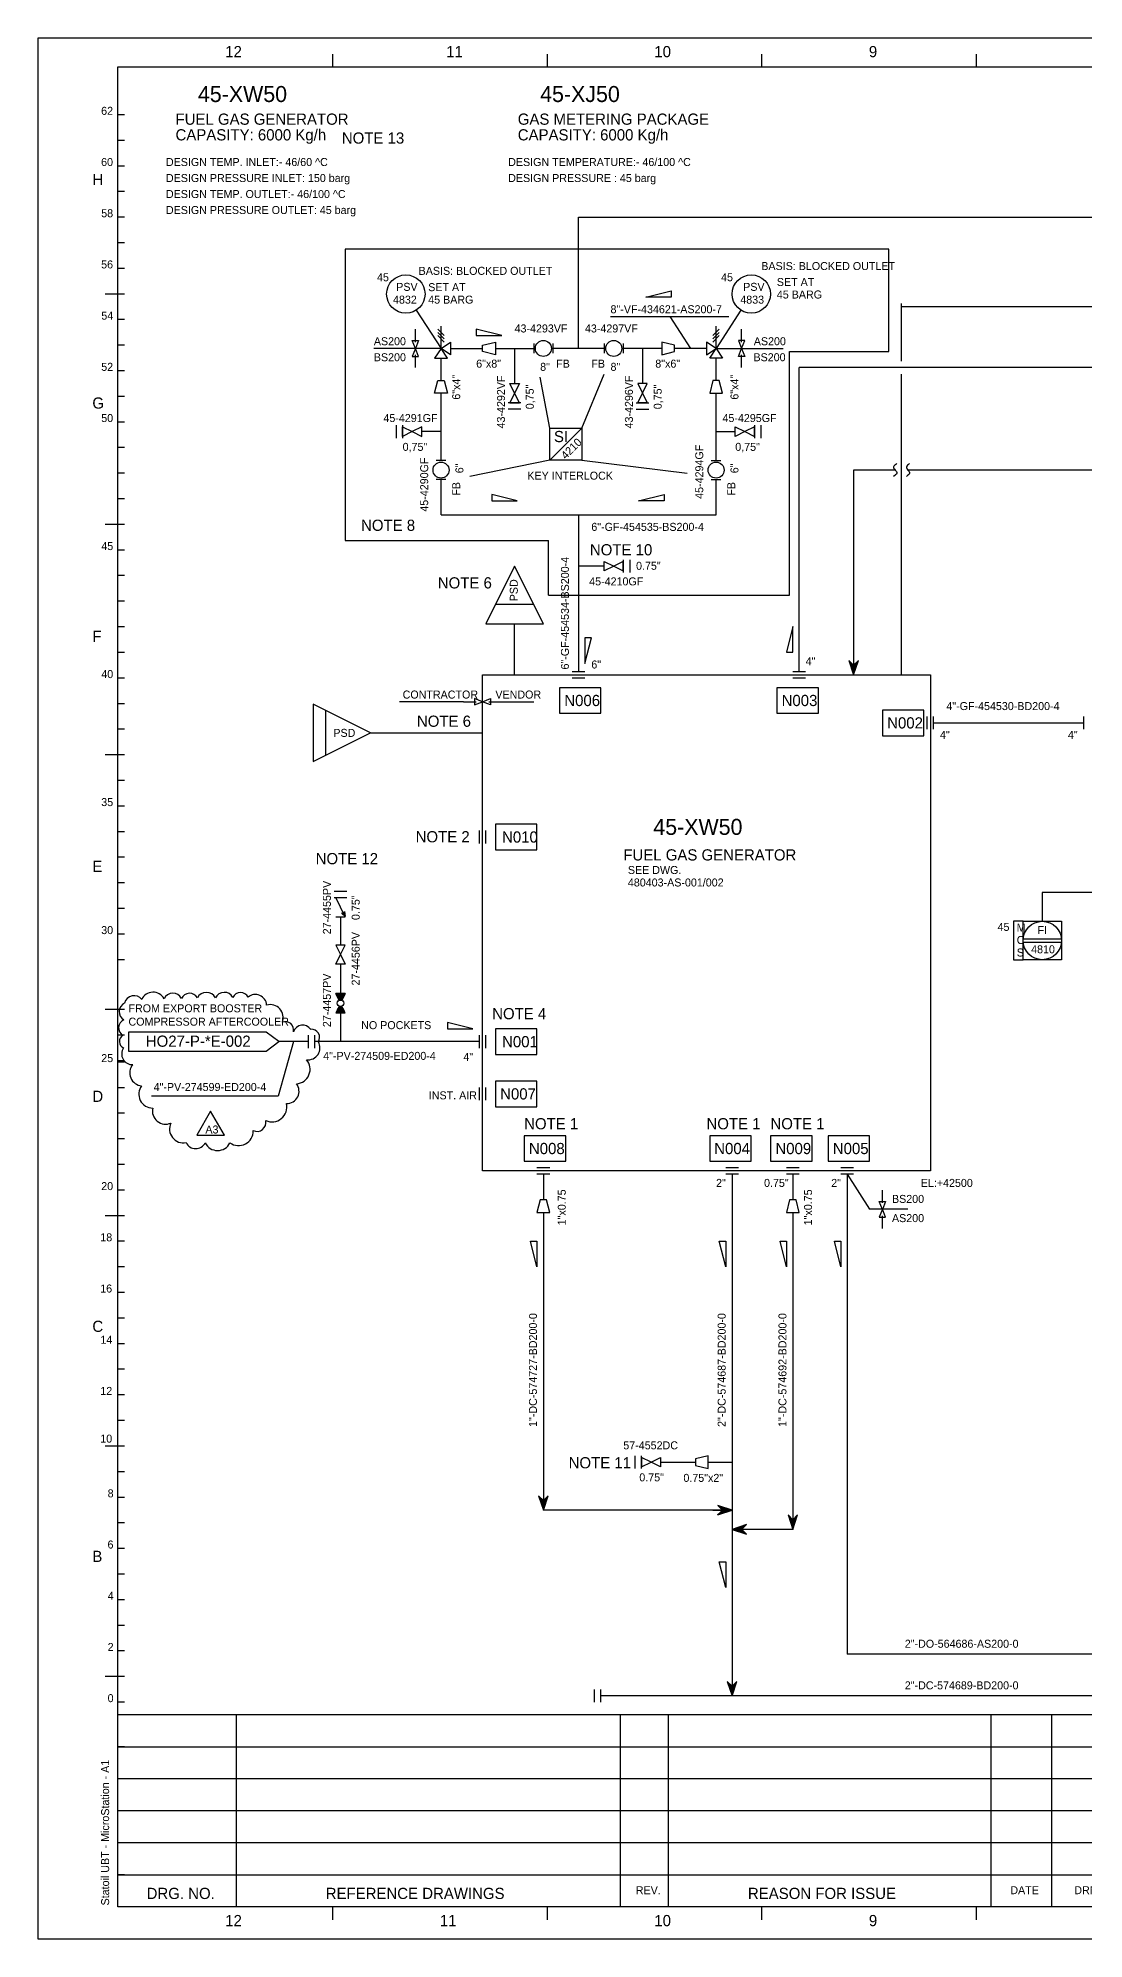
# Model space of a CAD drawing. Extents: x 0 to 840, y 0 to 594.
# Drawn here: x 0 to 327, y 0 to 594 of the extents above; entities that cross this region are included whole.
import ezdxf

# ---------------------------------------------------------------- set-up
doc = ezdxf.new("R2010")
doc.units = 0
for name, color, linetype in [('01-LIN-025-A', 7, 'Continuous'), ('08-LIN-050-A', 7, 'Continuous'), ('14-LIN-025-DASH', 7, 'Continuous'), ('18-LIN-025-SP', 7, 'Continuous'), ('35-TXT-025', 7, 'Continuous'), ('36-TXT-035', 7, 'Continuous'), ('37-TXT-050', 7, 'Continuous'), ('43-', 7, 'Continuous'), ('50-REV-035-TRNG', 7, 'Continuous'), ('51-REV-035-CLD', 7, 'Continuous')]:
    doc.layers.add(name, color=color, linetype=linetype)

msp = doc.modelspace()

# ---------------------------------------------------------------- linework, layer by layer
at = {"layer": '01-LIN-025-A'}
for p, q in [((118.26, 508.96), (126, 497)), ((179, 507), (216, 507)), ((197.5, 507), (204, 497)), ((219.74, 508.96), (212, 497)), ((114, 497), (105, 497)), ((224, 497), (233, 497)), ((159.99, 472.05), (157, 488)), ((169.99, 472.05), (177, 489)), ((159.99, 462.05), (135, 457)), ((169.99, 462.05), (203, 458)), ((176.99, 428.96), (169, 428.96)), ((133, 386.6), (113, 386.6)), ((145, 386.6), (155, 386.6)), ((94.58, 319.39), (94.58, 310.39)), ((308, 306), (308, 318)), ((308, 318), (320, 318)), ((320, 318), (320, 306)), ((308, 312.5), (320, 312.5)), ((308, 311.5), (320, 311.5)), ((94.58, 304.59), (94.58, 295.39)), ((320, 306), (308, 306)), ((94.58, 289.59), (94.58, 280.39)), ((253, 239), (260, 228)), ((25, 60), (608, 60))]:
    msp.add_line(p, q, dxfattribs=at)
for points in [[(92.08, 589), (92.08, 585)], [(159.16, 589), (159.16, 585)], [(226.24, 589), (226.24, 585)], [(293.32, 589), (293.32, 585)], [(27, 570), (25, 570)], [(27, 562), (25, 562)], [(27, 554), (25, 554)], [(27, 546), (25, 546)], [(27, 538), (25, 538)], [(27, 530), (25, 530)], [(27, 522), (25, 522)], [(25, 514), (21, 514)], [(27, 514), (25, 514)], [(27, 506), (25, 506)], [(118, 502), (118, 503)], [(118, 499), (118, 502)], [(126, 497), (124, 494), (128, 494), (126, 497), (129, 499), (129, 495), (126, 497)], [(125, 503), (127, 501)], [(125, 502), (127, 500)], [(125, 501), (127, 499)], [(126, 497), (126, 504)], [(139, 498), (143, 499)], [(143, 499), (143, 495)], [(199, 498), (195, 499)], [(195, 499), (195, 495)], [(212, 497), (214, 494), (210, 494), (212, 497), (209, 499), (209, 495), (212, 497)], [(213, 503), (211, 501)], [(213, 502), (211, 500)], [(213, 501), (211, 499)], [(212, 497), (212, 504)], [(220, 502), (220, 503)], [(220, 499), (220, 502)], [(27, 498), (25, 498)], [(126, 497), (114, 497)], [(118, 492), (118, 495)], [(139, 496), (139, 498)], [(143, 495), (139, 496)], [(155, 498.5), (155, 495.5)], [(161, 498.5), (161, 495.5)], [(177, 498.5), (177, 495.5)], [(183, 498.5), (183, 495.5)], [(195, 495), (199, 496)], [(199, 496), (199, 498)], [(212, 497), (224, 497)], [(220, 492), (220, 495)], [(27, 490), (25, 490)], [(118, 491), (118, 492)], [(220, 491), (220, 492)], [(27, 482), (25, 482)], [(124, 483), (125, 487)], [(128, 483), (124, 483)], [(125, 487), (127, 487)], [(127, 487), (128, 483)], [(211, 487), (210, 483)], [(210, 483), (214, 483)], [(213, 487), (211, 487)], [(214, 483), (213, 487)], [(151, 480), (147, 480)], [(151, 478), (147, 478)], [(187, 480), (191, 480)], [(187, 478), (191, 478)], [(27, 474), (25, 474)], [(112, 473), (112, 469)], [(114, 473), (114, 469)], [(159.99, 462.05), (159.99, 472.05)], [(159.99, 472.05), (169.99, 472.05)], [(159.99, 462.05), (169.99, 472.05)], [(169.99, 472.05), (169.99, 462.05)], [(224, 473), (224, 469)], [(226, 473), (226, 469)], [(27, 466), (25, 466)], [(27, 458), (25, 458)], [(127.5, 462), (124.5, 462)], [(169.99, 462.05), (159.99, 462.05)], [(210.5, 462), (213.5, 462)], [(127.5, 456), (124.5, 456)], [(210.5, 456), (213.5, 456)], [(27, 450), (25, 450)], [(25, 442), (21, 442)], [(27, 442), (25, 442)], [(27, 434), (25, 434)], [(149, 429), (140, 411)], [(158, 411), (149, 429)], [(182.99, 430.96), (182.99, 426.96)], [(184.99, 430.96), (184.99, 426.96)], [(27, 426), (25, 426)], [(27, 418), (25, 418)], [(155, 417), (143, 417)], [(27, 410), (25, 410)], [(140, 411), (149, 411)], [(149, 411), (158, 411)], [(27, 402), (25, 402)], [(256.5, 399.5), (255, 398), (253.5, 399.5), (255, 395), (256.5, 399.5)], [(253.53, 399.4), (253.6, 399.4)], [(253.57, 399.3), (253.7, 399.3)], [(253.6, 399.2), (253.8, 399.2)], [(253.63, 399.1), (253.9, 399.1)], [(253.67, 399), (254, 399)], [(253.7, 398.9), (254.1, 398.9)], [(253.73, 398.8), (254.2, 398.8)], [(253.77, 398.7), (254.3, 398.7)], [(253.8, 398.6), (254.4, 398.6)], [(253.83, 398.5), (254.5, 398.5)], [(253.87, 398.4), (254.6, 398.4)], [(253.9, 398.3), (254.7, 398.3)], [(253.93, 398.2), (254.8, 398.2)], [(253.97, 398.1), (254.9, 398.1)], [(254, 398), (255, 398)], [(255, 401), (255, 395)], [(255, 398), (256, 398)], [(255.1, 398.1), (256.03, 398.1)], [(255.2, 398.2), (256.07, 398.2)], [(255.3, 398.3), (256.1, 398.3)], [(255.4, 398.4), (256.13, 398.4)], [(255.5, 398.5), (256.17, 398.5)], [(255.6, 398.6), (256.2, 398.6)], [(255.7, 398.7), (256.23, 398.7)], [(255.8, 398.8), (256.27, 398.8)], [(255.9, 398.9), (256.3, 398.9)], [(256, 399), (256.33, 399)], [(256.1, 399.1), (256.37, 399.1)], [(256.2, 399.2), (256.4, 399.2)], [(256.3, 399.3), (256.43, 399.3)], [(256.4, 399.4), (256.47, 399.4)], [(27, 394), (25, 394)], [(171, 396), (167, 396)], [(171, 394), (167, 394)], [(240, 396), (236, 396)], [(240, 394), (236, 394)], [(254.03, 397.9), (255.97, 397.9)], [(254.07, 397.8), (255.93, 397.8)], [(254.1, 397.7), (255.9, 397.7)], [(254.13, 397.6), (255.87, 397.6)], [(254.17, 397.5), (255.83, 397.5)], [(254.2, 397.4), (255.8, 397.4)], [(254.23, 397.3), (255.77, 397.3)], [(254.27, 397.2), (255.73, 397.2)], [(254.3, 397.1), (255.7, 397.1)], [(254.33, 397), (255.67, 397)], [(254.37, 396.9), (255.63, 396.9)], [(254.4, 396.8), (255.6, 396.8)], [(254.43, 396.7), (255.57, 396.7)], [(254.47, 396.6), (255.53, 396.6)], [(254.5, 396.5), (255.5, 396.5)], [(254.53, 396.4), (255.47, 396.4)], [(254.57, 396.3), (255.43, 396.3)], [(254.6, 396.2), (255.4, 396.2)], [(254.63, 396.1), (255.37, 396.1)], [(254.67, 396), (255.33, 396)], [(254.7, 395.9), (255.3, 395.9)], [(254.73, 395.8), (255.27, 395.8)], [(254.77, 395.7), (255.23, 395.7)], [(254.8, 395.6), (255.2, 395.6)], [(254.83, 395.5), (255.17, 395.5)], [(254.87, 395.4), (255.13, 395.4)], [(254.9, 395.3), (255.1, 395.3)], [(254.93, 395.2), (255.07, 395.2)], [(254.97, 395.1), (255.03, 395.1)], [(133, 386.6), (134, 386.6)], [(134, 386.6), (137, 386.6)], [(139, 378.6), (139, 390.6)], [(141, 386.6), (144, 386.6)], [(144, 386.6), (145, 386.6)], [(170, 383), (176, 383), (176, 391), (163, 391), (163, 383), (170, 383)], [(238, 383), (244, 383), (244, 391), (231, 391), (231, 383), (238, 383)], [(27, 386), (25, 386)], [(90, 369.88), (90, 383.88)], [(271, 376), (277, 376), (277, 384), (264, 384), (264, 376), (271, 376)], [(278, 378), (278, 382)], [(280, 378), (280, 382)], [(327, 378), (327, 382)], [(27, 378), (25, 378)], [(25, 370), (21, 370)], [(27, 370), (25, 370)], [(27, 362), (25, 362)], [(27, 354), (25, 354)], [(27, 346), (25, 346)], [(138, 342.34), (138, 346.34)], [(140, 342.34), (140, 346.34)], [(150, 340.34), (156, 340.34), (156, 348.34), (143, 348.34), (143, 340.34), (150, 340.34)], [(27, 338), (25, 338)], [(27, 330), (25, 330)], [(92.58, 327.39), (96.58, 327.39)], [(27, 322), (25, 322)], [(92.58, 325.39), (96.58, 325.39)], [(96.08, 319.39), (93.08, 325.39)], [(93.08, 325.39), (96.08, 325.39)], [(94.91, 320.62), (95.58, 320.39), (95.81, 321.06), (96.03, 319.5), (94.91, 320.62)], [(95.14, 320.45), (95.92, 319.72), (95.81, 320.78)], [(95.81, 320.78), (95.69, 320.17), (95.14, 320.45)], [(93.08, 319.39), (96.08, 319.39)], [(95.36, 320.28), (95.81, 319.95), (95.81, 320.5)], [(95.58, 320.39), (96.03, 319.5)], [(27, 314), (25, 314)], [(27, 306), (25, 306)], [(93.08, 295.4), (96.08, 295.4)], [(94.14, 293.3), (93.08, 295.4)], [(94.14, 291.5), (93.08, 289.4)], [(96.08, 295.39), (93.09, 295.39)], [(96.03, 295.29), (93.14, 295.29)], [(95.98, 295.19), (93.18, 295.19)], [(95.93, 295.09), (93.24, 295.09)], [(95.88, 294.99), (93.29, 294.99)], [(95.83, 294.89), (93.34, 294.89)], [(95.78, 294.79), (93.38, 294.79)], [(95.73, 294.69), (93.44, 294.69)], [(95.68, 294.59), (93.49, 294.59)], [(95.63, 294.49), (93.54, 294.49)], [(95.58, 294.39), (93.58, 294.39)], [(95.53, 294.29), (93.64, 294.29)], [(95.48, 294.19), (93.69, 294.19)], [(95.43, 294.09), (93.74, 294.09)], [(95.38, 293.99), (93.78, 293.99)], [(95.33, 293.89), (93.84, 293.89)], [(95.28, 293.79), (93.89, 293.79)], [(95.23, 291.1), (93.93, 291.1)], [(95.23, 293.7), (93.94, 293.7)], [(95.18, 291.2), (93.98, 291.2)], [(95.18, 293.6), (93.99, 293.6)], [(95.13, 291.3), (94.03, 291.3)], [(95.13, 293.5), (94.04, 293.5)], [(95.08, 291.4), (94.08, 291.4)], [(95.08, 293.4), (94.09, 293.4)], [(94.15, 291.5), (94.13, 291.5)], [(95.03, 291.5), (95.02, 291.5)], [(96.08, 295.4), (95.03, 293.3)], [(96.08, 289.4), (95.03, 291.5)], [(25, 290.39), (21, 290.39)], [(27, 290.39), (25, 290.39)], [(93.08, 289.4), (96.08, 289.4)], [(96.03, 289.5), (93.13, 289.5)], [(95.98, 289.6), (93.18, 289.6)], [(95.93, 289.7), (93.23, 289.7)], [(95.88, 289.8), (93.28, 289.8)], [(95.83, 289.9), (93.33, 289.9)], [(95.78, 290), (93.38, 290)], [(95.73, 290.1), (93.43, 290.1)], [(95.68, 290.2), (93.48, 290.2)], [(95.63, 290.3), (93.53, 290.3)], [(95.58, 290.4), (93.58, 290.4)], [(95.53, 290.5), (93.63, 290.5)], [(95.48, 290.6), (93.68, 290.6)], [(95.43, 290.7), (93.73, 290.7)], [(95.38, 290.8), (93.78, 290.8)], [(95.33, 290.9), (93.83, 290.9)], [(95.28, 291), (93.88, 291)], [(27, 282.39), (25, 282.39)], [(71.29, 283.39), (28.29, 283.39)], [(28.29, 283.39), (28.29, 277.39)], [(75.29, 280.39), (71.29, 283.39)], [(71.29, 277.39), (75.29, 280.39)], [(84.56, 278.39), (84.56, 282.39)], [(86.56, 278.39), (86.56, 282.39)], [(138, 278.39), (138, 282.39)], [(140, 278.39), (140, 282.39)], [(150, 276.39), (156, 276.39), (156, 284.39), (143, 284.39), (143, 276.39), (150, 276.39)], [(27, 274.39), (25, 274.39)], [(27, 274), (25, 274)], [(28.29, 277.39), (71.29, 277.39)], [(150, 260.07), (156, 260.07), (156, 268.07), (143, 268.07), (143, 260.07), (150, 260.07)], [(27, 266), (25, 266)], [(138, 262.07), (138, 266.07)], [(140, 262.07), (140, 266.07)], [(27, 258), (25, 258)], [(27, 250), (25, 250)], [(159, 243), (165, 243), (165, 251), (152, 251), (152, 243), (159, 243)], [(217, 243), (223, 243), (223, 251), (210, 251), (210, 243), (217, 243)], [(236, 243), (242, 243), (242, 251), (229, 251), (229, 243), (236, 243)], [(254, 243), (260, 243), (260, 251), (247, 251), (247, 243), (254, 243)], [(27, 242), (25, 242)], [(160, 241), (156, 241)], [(160, 239), (156, 239)], [(219, 241), (215, 241)], [(219, 239), (215, 239)], [(238, 241), (234, 241)], [(238, 239), (234, 239)], [(255, 241), (251, 241)], [(255, 239), (251, 239)], [(27, 234), (25, 234)], [(264, 233), (264, 234)], [(264, 230), (264, 233)], [(25, 226), (21, 226)], [(27, 226), (25, 226)], [(157, 231), (156, 227)], [(156, 227), (160, 227)], [(159, 231), (157, 231)], [(160, 227), (159, 231)], [(235, 231), (234, 227)], [(234, 227), (238, 227)], [(237, 231), (235, 231)], [(238, 227), (237, 231)], [(272, 228), (260, 228)], [(264, 223), (264, 226)], [(264, 222), (264, 223)], [(27, 218), (25, 218)], [(27, 210), (25, 210)], [(27, 202), (25, 202)], [(27, 194), (25, 194)], [(27, 186), (25, 186)], [(27, 178), (25, 178)], [(27, 170), (25, 170)], [(27, 162), (25, 162)], [(25, 154), (21, 154)], [(27, 154), (25, 154)], [(186.66, 147), (186.66, 151)], [(188.66, 147), (188.66, 151)], [(209.57, 151), (205.57, 150)], [(205.57, 150), (205.57, 148)], [(209.57, 147), (209.57, 151)], [(27, 146), (25, 146)], [(205.57, 148), (209.57, 147)], [(236, 143), (236, 128)], [(27, 138), (25, 138)], [(159.5, 138.5), (158, 137), (156.5, 138.5), (158, 134), (159.5, 138.5)], [(156.53, 138.4), (156.6, 138.4)], [(156.57, 138.3), (156.7, 138.3)], [(156.6, 138.2), (156.8, 138.2)], [(156.63, 138.1), (156.9, 138.1)], [(156.67, 138), (157, 138)], [(156.7, 137.9), (157.1, 137.9)], [(156.73, 137.8), (157.2, 137.8)], [(156.77, 137.7), (157.3, 137.7)], [(156.8, 137.6), (157.4, 137.6)], [(156.83, 137.5), (157.5, 137.5)], [(156.87, 137.4), (157.6, 137.4)], [(156.9, 137.3), (157.7, 137.3)], [(156.93, 137.2), (157.8, 137.2)], [(156.97, 137.1), (157.9, 137.1)], [(157, 137), (158, 137)], [(157.03, 136.9), (158.97, 136.9)], [(157.07, 136.8), (158.93, 136.8)], [(157.1, 136.7), (158.9, 136.7)], [(158, 140), (158, 134)], [(158, 137), (159, 137)], [(158.1, 137.1), (159.03, 137.1)], [(158.2, 137.2), (159.07, 137.2)], [(158.3, 137.3), (159.1, 137.3)], [(158.4, 137.4), (159.13, 137.4)], [(158.5, 137.5), (159.17, 137.5)], [(158.6, 137.6), (159.2, 137.6)], [(158.7, 137.7), (159.23, 137.7)], [(158.8, 137.8), (159.27, 137.8)], [(158.9, 137.9), (159.3, 137.9)], [(159, 138), (159.33, 138)], [(159.1, 138.1), (159.37, 138.1)], [(159.2, 138.2), (159.4, 138.2)], [(159.3, 138.3), (159.43, 138.3)], [(159.4, 138.4), (159.47, 138.4)], [(157.13, 136.6), (158.87, 136.6)], [(157.17, 136.5), (158.83, 136.5)], [(157.2, 136.4), (158.8, 136.4)], [(157.23, 136.3), (158.77, 136.3)], [(157.27, 136.2), (158.73, 136.2)], [(157.3, 136.1), (158.7, 136.1)], [(157.33, 136), (158.67, 136)], [(157.37, 135.9), (158.63, 135.9)], [(157.4, 135.8), (158.6, 135.8)], [(157.43, 135.7), (158.57, 135.7)], [(157.47, 135.6), (158.53, 135.6)], [(157.5, 135.5), (158.5, 135.5)], [(157.53, 135.4), (158.47, 135.4)], [(157.57, 135.3), (158.43, 135.3)], [(157.6, 135.2), (158.4, 135.2)], [(157.63, 135.1), (158.37, 135.1)], [(157.67, 135), (158.33, 135)], [(157.7, 134.9), (158.3, 134.9)], [(157.73, 134.8), (158.27, 134.8)], [(157.77, 134.7), (158.23, 134.7)], [(157.8, 134.6), (158.2, 134.6)], [(157.83, 134.5), (158.17, 134.5)], [(157.87, 134.4), (158.13, 134.4)], [(157.9, 134.3), (158.1, 134.3)], [(157.93, 134.2), (158.07, 134.2)], [(157.97, 134.1), (158.03, 134.1)], [(211, 134), (217, 134)], [(212.5, 135.5), (214, 134), (212.5, 132.5), (217, 134), (212.5, 135.5)], [(212.6, 135.4), (212.6, 135.47)], [(212.6, 132.53), (212.6, 132.6)], [(212.7, 135.3), (212.7, 135.43)], [(212.7, 132.57), (212.7, 132.7)], [(212.8, 135.2), (212.8, 135.4)], [(212.8, 132.6), (212.8, 132.8)], [(212.9, 135.1), (212.9, 135.37)], [(212.9, 132.63), (212.9, 132.9)], [(213, 135), (213, 135.33)], [(213, 132.67), (213, 133)], [(213.1, 134.9), (213.1, 135.3)], [(213.1, 132.7), (213.1, 133.1)], [(213.2, 134.8), (213.2, 135.27)], [(213.2, 132.73), (213.2, 133.2)], [(213.3, 134.7), (213.3, 135.23)], [(213.3, 132.77), (213.3, 133.3)], [(213.4, 134.6), (213.4, 135.2)], [(213.4, 132.8), (213.4, 133.4)], [(213.5, 134.5), (213.5, 135.17)], [(213.5, 132.83), (213.5, 133.5)], [(213.6, 134.4), (213.6, 135.13)], [(213.6, 132.87), (213.6, 133.6)], [(213.7, 134.3), (213.7, 135.1)], [(213.7, 132.9), (213.7, 133.7)], [(213.8, 134.2), (213.8, 135.07)], [(213.8, 132.93), (213.8, 133.8)], [(213.9, 134.1), (213.9, 135.03)], [(213.9, 132.97), (213.9, 133.9)], [(214, 134), (214, 135)], [(214, 133), (214, 134)], [(214.1, 133.03), (214.1, 134.97)], [(214.2, 133.07), (214.2, 134.93)], [(214.3, 133.1), (214.3, 134.9)], [(214.4, 133.13), (214.4, 134.87)], [(214.5, 133.17), (214.5, 134.83)], [(214.6, 133.2), (214.6, 134.8)], [(214.7, 133.23), (214.7, 134.77)], [(214.8, 133.27), (214.8, 134.73)], [(214.9, 133.3), (214.9, 134.7)], [(215, 133.33), (215, 134.67)], [(215.1, 133.37), (215.1, 134.63)], [(215.2, 133.4), (215.2, 134.6)], [(215.3, 133.43), (215.3, 134.57)], [(215.4, 133.47), (215.4, 134.53)], [(215.5, 133.5), (215.5, 134.5)], [(215.6, 133.53), (215.6, 134.47)], [(215.7, 133.57), (215.7, 134.43)], [(215.8, 133.6), (215.8, 134.4)], [(215.9, 133.63), (215.9, 134.37)], [(216, 133.67), (216, 134.33)], [(216.1, 133.7), (216.1, 134.3)], [(216.2, 133.73), (216.2, 134.27)], [(216.3, 133.77), (216.3, 134.23)], [(216.4, 133.8), (216.4, 134.2)], [(216.5, 133.83), (216.5, 134.17)], [(216.6, 133.87), (216.6, 134.13)], [(216.7, 133.9), (216.7, 134.1)], [(216.8, 133.93), (216.8, 134.07)], [(216.9, 133.97), (216.9, 134.03)], [(237.5, 132.5), (236, 131), (234.5, 132.5), (236, 128), (237.5, 132.5)], [(234.53, 132.4), (234.6, 132.4)], [(234.57, 132.3), (234.7, 132.3)], [(234.6, 132.2), (234.8, 132.2)], [(234.63, 132.1), (234.9, 132.1)], [(234.67, 132), (235, 132)], [(234.7, 131.9), (235.1, 131.9)], [(234.73, 131.8), (235.2, 131.8)], [(234.77, 131.7), (235.3, 131.7)], [(234.8, 131.6), (235.4, 131.6)], [(234.83, 131.5), (235.5, 131.5)], [(234.87, 131.4), (235.6, 131.4)], [(234.9, 131.3), (235.7, 131.3)], [(234.93, 131.2), (235.8, 131.2)], [(234.97, 131.1), (235.9, 131.1)], [(235, 131), (236, 131)], [(235.03, 130.9), (236.97, 130.9)], [(235.07, 130.8), (236.93, 130.8)], [(235.1, 130.7), (236.9, 130.7)], [(236, 131), (237, 131)], [(236.1, 131.1), (237.03, 131.1)], [(236.2, 131.2), (237.07, 131.2)], [(236.3, 131.3), (237.1, 131.3)], [(236.4, 131.4), (237.13, 131.4)], [(236.5, 131.5), (237.17, 131.5)], [(236.6, 131.6), (237.2, 131.6)], [(236.7, 131.7), (237.23, 131.7)], [(236.8, 131.8), (237.27, 131.8)], [(236.9, 131.9), (237.3, 131.9)], [(237, 132), (237.33, 132)], [(237.1, 132.1), (237.37, 132.1)], [(237.2, 132.2), (237.4, 132.2)], [(237.3, 132.3), (237.43, 132.3)], [(237.4, 132.4), (237.47, 132.4)], [(27, 130), (25, 130)], [(221.5, 126.5), (220, 128), (221.5, 129.5), (217, 128), (221.5, 126.5)], [(223, 128), (217, 128)], [(217.1, 128.03), (217.1, 127.97)], [(217.2, 128.07), (217.2, 127.93)], [(217.3, 128.1), (217.3, 127.9)], [(217.4, 128.13), (217.4, 127.87)], [(217.5, 128.17), (217.5, 127.83)], [(217.6, 128.2), (217.6, 127.8)], [(217.7, 128.23), (217.7, 127.77)], [(217.8, 128.27), (217.8, 127.73)], [(217.9, 128.3), (217.9, 127.7)], [(218, 128.33), (218, 127.67)], [(218.1, 128.37), (218.1, 127.63)], [(218.2, 128.4), (218.2, 127.6)], [(218.3, 128.43), (218.3, 127.57)], [(218.4, 128.47), (218.4, 127.53)], [(218.5, 128.5), (218.5, 127.5)], [(218.6, 128.53), (218.6, 127.47)], [(218.7, 128.57), (218.7, 127.43)], [(218.8, 128.6), (218.8, 127.4)], [(218.9, 128.63), (218.9, 127.37)], [(219, 128.67), (219, 127.33)], [(219.1, 128.7), (219.1, 127.3)], [(219.2, 128.73), (219.2, 127.27)], [(219.3, 128.77), (219.3, 127.23)], [(219.4, 128.8), (219.4, 127.2)], [(219.5, 128.83), (219.5, 127.17)], [(219.6, 128.87), (219.6, 127.13)], [(219.7, 128.9), (219.7, 127.1)], [(219.8, 128.93), (219.8, 127.07)], [(219.9, 128.97), (219.9, 127.03)], [(220, 129), (220, 128)], [(220, 128), (220, 127)], [(220.1, 129.03), (220.1, 128.1)], [(220.1, 127.9), (220.1, 126.97)], [(220.2, 129.07), (220.2, 128.2)], [(220.2, 127.8), (220.2, 126.93)], [(220.3, 129.1), (220.3, 128.3)], [(220.3, 127.7), (220.3, 126.9)], [(220.4, 129.13), (220.4, 128.4)], [(220.4, 127.6), (220.4, 126.87)], [(220.5, 129.17), (220.5, 128.5)], [(220.5, 127.5), (220.5, 126.83)], [(220.6, 129.2), (220.6, 128.6)], [(220.6, 127.4), (220.6, 126.8)], [(220.7, 129.23), (220.7, 128.7)], [(220.7, 127.3), (220.7, 126.77)], [(220.8, 129.27), (220.8, 128.8)], [(220.8, 127.2), (220.8, 126.73)], [(220.9, 129.3), (220.9, 128.9)], [(220.9, 127.1), (220.9, 126.7)], [(221, 129.33), (221, 129)], [(221, 127), (221, 126.67)], [(221.1, 129.37), (221.1, 129.1)], [(221.1, 126.9), (221.1, 126.63)], [(221.2, 129.4), (221.2, 129.2)], [(221.2, 126.8), (221.2, 126.6)], [(221.3, 129.43), (221.3, 129.3)], [(221.3, 126.7), (221.3, 126.57)], [(221.4, 129.47), (221.4, 129.4)], [(221.4, 126.6), (221.4, 126.53)], [(235.13, 130.6), (236.87, 130.6)], [(235.17, 130.5), (236.83, 130.5)], [(235.2, 130.4), (236.8, 130.4)], [(235.23, 130.3), (236.77, 130.3)], [(235.27, 130.2), (236.73, 130.2)], [(235.3, 130.1), (236.7, 130.1)], [(235.33, 130), (236.67, 130)], [(235.37, 129.9), (236.63, 129.9)], [(235.4, 129.8), (236.6, 129.8)], [(235.43, 129.7), (236.57, 129.7)], [(235.47, 129.6), (236.53, 129.6)], [(235.5, 129.5), (236.5, 129.5)], [(235.53, 129.4), (236.47, 129.4)], [(235.57, 129.3), (236.43, 129.3)], [(235.6, 129.2), (236.4, 129.2)], [(235.63, 129.1), (236.37, 129.1)], [(235.67, 129), (236.33, 129)], [(235.7, 128.9), (236.3, 128.9)], [(235.73, 128.8), (236.27, 128.8)], [(235.77, 128.7), (236.23, 128.7)], [(235.8, 128.6), (236.2, 128.6)], [(235.83, 128.5), (236.17, 128.5)], [(235.87, 128.4), (236.13, 128.4)], [(235.9, 128.3), (236.1, 128.3)], [(235.93, 128.2), (236.07, 128.2)], [(235.97, 128.1), (236.03, 128.1)], [(27, 122), (25, 122)], [(27, 114), (25, 114)], [(27, 106), (25, 106)], [(27, 98), (25, 98)], [(27, 90), (25, 90)], [(25, 82), (21, 82)], [(27, 82), (25, 82)], [(174, 74), (174, 78)], [(176, 74), (176, 78)], [(218.5, 80.5), (217, 79), (215.5, 80.5), (217, 76), (218.5, 80.5)], [(215.53, 80.4), (215.6, 80.4)], [(215.57, 80.3), (215.7, 80.3)], [(215.6, 80.2), (215.8, 80.2)], [(215.63, 80.1), (215.9, 80.1)], [(215.67, 80), (216, 80)], [(215.7, 79.9), (216.1, 79.9)], [(215.73, 79.8), (216.2, 79.8)], [(215.77, 79.7), (216.3, 79.7)], [(215.8, 79.6), (216.4, 79.6)], [(215.83, 79.5), (216.5, 79.5)], [(215.87, 79.4), (216.6, 79.4)], [(215.9, 79.3), (216.7, 79.3)], [(215.93, 79.2), (216.8, 79.2)], [(215.97, 79.1), (216.9, 79.1)], [(216, 79), (217, 79)], [(216.03, 78.9), (217.97, 78.9)], [(216.07, 78.8), (217.93, 78.8)], [(216.1, 78.7), (217.9, 78.7)], [(216.13, 78.6), (217.87, 78.6)], [(216.17, 78.5), (217.83, 78.5)], [(216.2, 78.4), (217.8, 78.4)], [(216.23, 78.3), (217.77, 78.3)], [(216.27, 78.2), (217.73, 78.2)], [(216.3, 78.1), (217.7, 78.1)], [(216.33, 78), (217.67, 78)], [(216.37, 77.9), (217.63, 77.9)], [(216.4, 77.8), (217.6, 77.8)], [(216.43, 77.7), (217.57, 77.7)], [(216.47, 77.6), (217.53, 77.6)], [(216.5, 77.5), (217.5, 77.5)], [(216.53, 77.4), (217.47, 77.4)], [(216.57, 77.3), (217.43, 77.3)], [(217, 82), (217, 76)], [(217, 79), (218, 79)], [(217.1, 79.1), (218.03, 79.1)], [(217.2, 79.2), (218.07, 79.2)], [(217.3, 79.3), (218.1, 79.3)], [(217.4, 79.4), (218.13, 79.4)], [(217.5, 79.5), (218.17, 79.5)], [(217.6, 79.6), (218.2, 79.6)], [(217.7, 79.7), (218.23, 79.7)], [(217.8, 79.8), (218.27, 79.8)], [(217.9, 79.9), (218.3, 79.9)], [(218, 80), (218.33, 80)], [(218.1, 80.1), (218.37, 80.1)], [(218.2, 80.2), (218.4, 80.2)], [(218.3, 80.3), (218.43, 80.3)], [(218.4, 80.4), (218.47, 80.4)], [(27, 74), (25, 74)], [(216.6, 77.2), (217.4, 77.2)], [(216.63, 77.1), (217.37, 77.1)], [(216.67, 77), (217.33, 77)], [(216.7, 76.9), (217.3, 76.9)], [(216.73, 76.8), (217.27, 76.8)], [(216.77, 76.7), (217.23, 76.7)], [(216.8, 76.6), (217.2, 76.6)], [(216.83, 76.5), (217.17, 76.5)], [(216.87, 76.4), (217.13, 76.4)], [(216.9, 76.3), (217.1, 76.3)], [(216.93, 76.2), (217.07, 76.2)], [(216.97, 76.1), (217.03, 76.1)], [(27, 70), (25, 70)], [(62, 70), (62, 10)], [(197, 70), (197, 10)], [(298, 10), (298, 70)], [(317, 10), (317, 70)], [(27, 60), (25, 60)], [(27, 50), (25, 50)], [(608, 50), (25, 50)], [(27, 40), (25, 40)], [(608, 40), (25, 40)], [(27, 30), (25, 30)], [(608, 30), (25, 30)], [(27, 20), (25, 20)], [(92.08, 10), (92.08, 6)], [(159.16, 10), (159.16, 6)], [(226.24, 10), (226.24, 6)], [(293.32, 10), (293.32, 6)]]:
    msp.add_lwpolyline(points, dxfattribs=at)
for points in [[(198, 515), (198, 513), (190, 513)], [(117, 499.45), (119, 499.45), (118, 496.95)], [(137, 503), (137, 501), (145, 501)], [(221, 499.45), (219, 499.45), (220, 496.95)], [(117, 494.5), (119, 494.5), (118, 497)], [(221, 494.5), (219, 494.5), (220, 497)], [(150.5, 486), (149, 483), (147.5, 486)], [(150.5, 480), (149, 483), (147.5, 480)], [(187.5, 486), (189, 483), (190.5, 486)], [(187.5, 480), (189, 483), (190.5, 480)], [(114, 472.5), (117, 471), (114, 469.5)], [(120, 472.5), (117, 471), (120, 469.5)], [(218, 472.5), (221, 471), (218, 469.5)], [(224, 472.5), (221, 471), (224, 469.5)], [(141.84, 451.37), (141.84, 449.37), (149.84, 449.37)], [(195.79, 451.37), (195.79, 449.37), (187.79, 449.37)], [(176.99, 430.46), (179.99, 428.96), (176.99, 427.46)], [(182.99, 430.46), (179.99, 428.96), (182.99, 427.46)], [(234, 402.1), (236, 402.1), (236, 410.1)], [(173.01, 406.55), (171.01, 406.55), (171.01, 398.55)], [(136.5, 387.6), (136.5, 385.6), (139, 386.6)], [(141.45, 387.6), (141.45, 385.6), (138.95, 386.6)], [(86, 367.88), (104, 376.88), (86, 385.88)], [(93.08, 310.59), (94.58, 307.59), (96.08, 310.59)], [(93.08, 304.59), (94.58, 307.59), (96.08, 304.59)], [(128, 286.39), (128, 284.39), (136, 284.39)], [(263, 230.45), (265, 230.45), (264, 227.95)], [(263, 225.5), (265, 225.5), (264, 228)], [(154, 218), (156, 218), (156, 210)], [(213, 218), (215, 218), (215, 210)], [(232, 218), (234, 218), (234, 210)], [(249, 218), (251, 218), (251, 210)], [(188.66, 147.5), (191.66, 149), (188.66, 150.5)], [(194.66, 147.5), (191.66, 149), (194.66, 150.5)], [(213, 117.8), (215, 117.8), (215, 109.8)]]:
    msp.add_lwpolyline(points, close=True, dxfattribs=at)
for centre, radius in [((115, 514), 6), ((223, 514), 6), ((158, 497), 2.5), ((180, 497), 2.5), ((126, 459), 2.5), ((212, 459), 2.5), ((314, 312), 6), ((94.58, 292.4), 1)]:
    msp.add_circle(centre, radius, dxfattribs=at)
for points in [[(268.5, 461), (268.04, 460.67), (267.12, 460), (268, 459), (268.87, 458), (267.96, 457.33), (267.5, 457)], [(272.5, 461), (272.04, 460.67), (271.12, 460), (272, 459), (272.87, 458), (271.96, 457.33), (271.5, 457)]]:
    msp.add_open_spline(points, degree=3, dxfattribs=at)
at = {"layer": '08-LIN-050-A'}
for p, q in [((169, 497), (169, 538)), ((169, 538), (647, 538)), ((129, 497), (139, 497)), ((143, 497), (155, 497)), ((149, 497), (149, 486)), ((177, 497), (161, 497)), ((195, 497), (183, 497)), ((189, 497), (189, 486)), ((209, 497), (199, 497)), ((647, 491), (238, 491)), ((238, 396), (238, 491)), ((158, 239), (158, 231)), ((217, 239), (217, 76)), ((236, 239), (236, 231)), ((253, 239), (253, 229)), ((158, 227), (158, 134)), ((236, 227), (236, 128)), ((253, 229), (253, 89)), ((194.66, 149), (205.57, 149)), ((209.57, 149), (217, 149)), ((217, 134), (158, 134)), ((236, 128), (217, 128)), ((771, 89), (253, 89)), ((771, 76), (176, 76)), ((830, 70), (25, 70)), ((25, 20), (608, 20))]:
    msp.add_line(p, q, dxfattribs=at)
msp.add_lwpolyline([(25, 585), (830, 585), (830, 10), (25, 10)], close=True, dxfattribs=at)
msp.add_lwpolyline([(182, 70), (182, 10)], dxfattribs=at)
at = {"layer": '14-LIN-025-DASH'}
msp.add_line((104, 376.88), (139, 376.88), dxfattribs=at)
at = {"layer": '18-LIN-025-SP'}
for p, q in [((96, 528), (96, 437)), ((266, 528), (96, 528)), ((266, 496), (266, 528)), ((270, 493), (270, 511)), ((647, 510), (270, 510)), ((126, 487), (126, 494)), ((212, 487), (212, 494)), ((235, 496), (266, 496)), ((235, 419.89), (235, 496)), ((270, 395), (270, 489)), ((126, 462), (126, 483)), ((212, 462), (212, 483)), ((126, 471), (120, 471)), ((212, 471), (218, 471)), ((255, 459), (255, 395)), ((268, 459), (255, 459)), ((525, 459), (272, 459)), ((126, 445), (126, 456)), ((212, 445), (212, 456)), ((126, 445), (212, 445)), ((169, 445), (169, 396)), ((96, 437), (159.64, 437)), ((159.64, 419.89), (159.64, 437)), ((159.64, 419.89), (235, 419.89)), ((149, 395), (149, 411)), ((280, 380), (327, 380)), ((333.5, 327), (314, 327)), ((314, 327), (314, 318)), ((79.93, 280.39), (75.06, 263.4)), ((84.56, 280.39), (75.29, 280.39)), ((138, 280.39), (86.56, 280.39)), ((75.06, 263.4), (35.52, 263.4))]:
    msp.add_line(p, q, dxfattribs=at)
msp.add_lwpolyline([(139, 395), (279, 395), (279, 240), (139, 240)], close=True, dxfattribs=at)
at = {"layer": '35-TXT-025'}
msp.add_lwpolyline([(308, 318), (305, 318), (305, 306), (308, 306)], dxfattribs=at)
at = {"layer": '43-'}
msp.add_lwpolyline([(0, 594), (0, 0), (840, 0), (840, 594)], close=True, dxfattribs=at)
at = {"layer": '50-REV-035-TRNG'}
msp.add_lwpolyline([(53.96, 258.63), (49.63, 251.13), (58.29, 251.13)], close=True, dxfattribs=at)
at = {"layer": '51-REV-035-CLD'}
for centre, radius, start, end in [((28.27, 289.77), 2.92, 114.09978, 240.85066), ((30.05, 291.67), 3.07, 38.72554, 165.47643), ((35.98, 291.95), 3.9, 28.51375, 155.26463), ((42.15, 292.49), 3.04, 27.43192, 154.1828), ((47.38, 292.72), 2.79, 28.38788, 155.13877), ((52.66, 292.62), 3.17, 26.62456, 153.37544), ((58.25, 292.76), 3.04, 28.23895, 154.98984), ((63.32, 293.05), 2.66, 27.54909, 154.29998), ((67.97, 291.59), 3.53, 3.78003, 130.53091), ((72.61, 287.91), 4.06, 339.04565, 105.79653), ((27.91, 284.73), 2.71, 112.99353, 239.74441), ((77.37, 284.1), 2.55, 345.69513, 112.44601), ((82.76, 282.49), 3.07, 34.64585, 161.39673), ((27.66, 280.46), 2.23, 119.92468, 246.67556), ((84.42, 278.45), 3.74, 263.31222, 30.0631), ((85.49, 281.69), 2.56, 327.90411, 94.65499), ((29.5, 276.52), 3.32, 145.16319, 271.91407), ((80.53, 271.77), 4.55, 273.93254, 40.68342), ((32.66, 270.61), 4, 139.64922, 266.40011), ((35.89, 263.99), 4.37, 142.95016, 269.70105), ((77.72, 264.91), 3.89, 269.78951, 36.54039), ((39.88, 258.72), 4.11, 167.33327, 294.08415), ((68.45, 255.14), 2.8, 245.43595, 12.18684), ((73.12, 260.01), 4.69, 245.70791, 12.45879), ((45.47, 253.09), 4.34, 154.38553, 281.13641), ((62.69, 252.5), 4.6, 234.39563, 1.14651), ((49.31, 250.3), 3.34, 205.88965, 332.64053), ((56.14, 250.7), 4.33, 206.62456, 333.37544)]:
    msp.add_arc(centre, radius, start, end, dxfattribs=at)

# ---------------------------------------------------------------- texts
at = {"layer": '01-LIN-025-A'}
for s, height, p in [('BASIS: BLOCKED OUTLET', 2.5, (226.14, 521.5)), ('BASIS: BLOCKED OUTLET', 2.5, (119, 520)), ('SET AT', 2.5, (122, 514.9)), ('SET AT', 2.5, (231, 516.5)), ('45 BARG', 2.5, (122, 511)), ('45 BARG', 2.5, (231, 512.6)), ('SI', 3.5, (161.31, 467.73)), ('N006', 3.499, (164.55, 385.25)), ('N003', 3.499, (232.49, 385.25)), ('N002', 3.499, (265.49, 378.25)), ('N010', 3.499, (145.09, 342.59)), ('N001', 3.499, (145.09, 278.64)), ('N007', 3.499, (144.48, 262.32)), ('N008', 3.499, (153.49, 245.25)), ('N004', 3.499, (211.42, 245.25)), ('N009', 3.499, (230.55, 245.25)), ('N005', 3.499, (248.49, 245.25))]:
    msp.add_text(s, height=height, dxfattribs=at).set_placement(p)
at = {"layer": '35-TXT-025'}
for s, p in [('62', (19.74, 570)), ('60', (19.73, 554)), ('DESIGN TEMP. INLET:- 46/60 ^C', (40, 554)), ('DESIGN TEMPERATURE:- 46/100 ^C', (147, 554)), ('DESIGN PRESSURE INLET: 150 barg', (40, 549)), ('DESIGN TEMP. OUTLET:- 46/100 ^C', (40, 544)), ('DESIGN PRESSURE : 45 barg ', (147, 549)), ('DESIGN PRESSURE OUTLET: 45 barg ', (40, 539)), ('58', (19.77, 538)), ('56', (19.74, 522)), ('45', (106, 518)), ('PSV', (112, 515)), ('45', (213.57, 518)), ('PSV', (220.47, 515)), ('4832', (111, 511)), ('4833', (219.57, 511)), ('54', (19.8, 506)), ('8"-VF-434621-AS200-7', (179, 508)), ('AS200', (105, 498)), ('43-4293VF', (149, 502)), ('43-4297VF', (171, 502)), ('AS200', (223.79, 498)), ('BS200', (105, 493)), ('6"x8"', (137, 491)), ('FB', (162, 491)), ('FB', (173, 491)), ('8"x6"', (193, 491)), ('BS200', (223.69, 493)), ('52', (19.77, 490)), ('8"', (157, 490)), ('8"', (179, 490)), ('50', (19.77, 474)), ('45-4291GF', (108, 474)), ('45-4295GF', (214, 474)), ('0,75"', (114, 465)), ('0,75"', (218, 465)), ('KEY INTERLOCK', (153, 456)), ('6"-GF-454535-BS200-4', (173, 440)), ('45', (19.8, 434)), ('0.75"', (186.98, 427.84)), ('45-4210GF', (172.33, 422.96)), ('6"', (173, 397)), ('4"', (240, 398)), ('40', (19.8, 394)), ('CONTRACTOR', (114, 387.6)), ('VENDOR', (143, 387.6)), ('4"-GF-454530-BD200-4', (284, 384)), ('4"', (282, 375)), ('4"', (322, 375)), ('35', (19.77, 354)), ('SEE DWG. ', (184.43, 332.78)), ('480403-AS-001/002', (184.43, 328.88)), ('30', (19.77, 314)), ('45', (300, 315)), ('M', (306, 314.8)), ('FI', (312.5, 314)), ('S', (306, 307)), ('C', (306, 310.9)), ('4810', (310.5, 308)), ('FROM EXPORT BOOSTER', (28.29, 289.56)), ('COMPRESSOR AFTERCOOLER', (28.29, 285.39)), ('NO POCKETS', (101.04, 284.3)), ('25', (19.77, 274)), ('4"-PV-274509-ED200-4', (89.17, 274.7)), ('4"', (133, 274.39)), ('4"-PV-274599-ED200-4', (36.16, 264.97)), ('INST. AIR', (122.19, 262.36)), ('20', (19.77, 234)), ('2"', (212, 235)), ('0.75"', (227, 235)), ('2"', (248, 235)), ('BS200', (267, 230)), ('EL:+42500', (276, 235)), ('AS200', (267, 224)), ('18', (19.48, 218)), ('16', (19.45, 202)), ('14', (19.52, 186)), ('12', (19.48, 170)), ('10', (19.48, 155.1)), ('57-4552DC', (183, 153)), ('0.75"', (188, 143)), ('0.75"x2"', (201.79, 142.83)), ('8', (21.78, 138)), ('6', (21.74, 122)), ('4', (21.81, 106)), ('2', (21.78, 90)), ('2"-DO-564686-AS200-0', (271, 91)), ('2"-DC-574689-BD200-0', (271, 78)), ('0', (21.77, 74)), ('REV.', (186.91, 13.97)), ('DATE', (304, 14)), ('DRN.', (324, 14))]:
    msp.add_text(s, height=2.5, dxfattribs=at).set_placement(p)
for s, rotation, p in [('6"x4"', 90, (132, 481)), ('43-4292VF', 90, (146, 472)), ('43-4296VF', 90, (186, 472)), ('6"x4"', 90, (219, 481)), ('0,75"', 90, (155, 478)), ('0,75"', 90, (195, 478)), ('4210', 45, (165, 462.17)), ('45-4294GF', 90, (208, 450)), ('45-4290GF', 90, (122, 446)), ('6"', 90, (133, 458)), ('6"', 90, (219, 458)), ('FB', 90, (132, 451)), ('FB', 90, (218, 451)), ('6"-GF-454534-BS200-4', 90, (166, 396.68)), ('PSD', 90, (150, 418)), ('PSD', 360, (92.35, 375.63)), ('27-4455PV', 90, (91.58, 313.93)), ('0.75"', 90, (100.58, 318.39)), ('27-4456PV', 90, (100.58, 297.93)), ('27-4457PV', 90, (91.58, 284.93)), ('1"x0.75', 90, (165, 223)), ('1"x0.75', 90, (242, 223)), ('1"-DC-574727-BD200-0', 90, (156, 160)), ('2"-DC-574687-BD200-0', 90, (215, 160)), ('1"-DC-574692-BD200-0', 90, (234, 160)), ('Statoil UBT - MicroStation - A1', 89.99999, (22.24, 10.48))]:
    msp.add_text(s, height=2.5, rotation=rotation, dxfattribs=at).set_placement(p)
at = {"layer": '36-TXT-035'}
for s, p in [('12', (58.54, 588)), ('11', (127.62, 588)), ('10', (192.7, 588)), ('9', (259.78, 588)), ('FUEL GAS GENERATOR', (43, 566.9)), ('GAS METERING PACKAGE', (150, 566.9)), ('CAPASITY: 6000 Kg/h', (43, 562)), ('NOTE 13', (95, 561)), ('CAPASITY: 6000 Kg/h', (150, 562)), ('H', (17, 548.06)), ('G', (17, 478.19)), ('NOTE 8', (101, 440)), ('NOTE 10', (172.55, 432.34)), ('NOTE 6', (125, 422)), ('F', (17, 405.31)), ('NOTE 6', (118.47, 378.77)), ('NOTE 2', (118.06, 342.67)), ('NOTE 12', (86.81, 335.83)), ('FUEL GAS GENERATOR', (183, 337)), ('E', (17, 333.44)), ('NOTE 4', (142, 287.39)), ('HO27-P-*E-002', (33.71, 278.79)), ('D', (17, 261.56)), ('NOTE 1', (152, 253)), ('NOTE 1', (209, 253)), ('NOTE 1', (229, 253)), ('C', (17, 189.69)), ('NOTE 11', (165.9, 147.06)), ('B', (17, 117.81)), ('DRG. NO.', (33.96, 12.49)), ('REFERENCE DRAWINGS', (89.96, 12.49)), ('REASON FOR ISSUE', (221.96, 12.49)), ('12', (58.54, 4)), ('11', (125.62, 4)), ('10', (192.7, 4)), ('9', (259.78, 4))]:
    msp.add_text(s, height=3.5, dxfattribs=at).set_placement(p)
at = {"layer": '37-TXT-050'}
for s, p in [('45-XW50', (50, 574)), ('45-XJ50', (157, 574)), ('45-XW50', (192.38, 345))]:
    msp.add_text(s, height=5, dxfattribs=at).set_placement(p)
at = {"layer": '50-REV-035-TRNG'}
msp.add_text('A3', height=2.5, dxfattribs=at).set_placement((52.34, 251.69))

doc.saveas('drawing.dxf')
